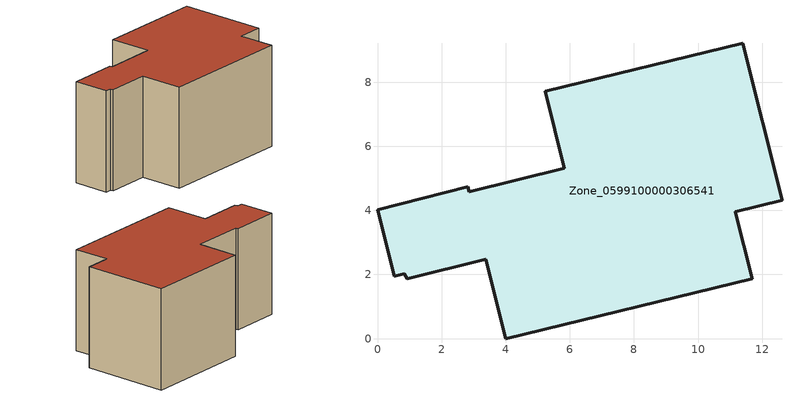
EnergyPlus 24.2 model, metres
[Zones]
Zone_0599100000306541
 floor ground (C_G): 0,4.02 2.82,4.73 2.86,4.58 5.82,5.32 5.23,7.71 11.39,9.21 12.62,4.31 11.16,3.95 11.69,1.86 4,0 3.38,2.48 0.93,1.87 0.83,2.03 0.52,1.95 z0
 wall outside (C_F): 11.69,1.86 11.16,3.95 12.62,4.31 11.39,9.21 5.23,7.71 5.82,5.32 2.86,4.58 2.82,4.73 0,4.02 0.52,1.95 0.83,2.03 0.93,1.87 3.38,2.48 4,0 11.69,1.86 z0:5.94
 roof outside (C_R): 0,4.02 0.52,1.95 0.83,2.03 0.93,1.87 3.38,2.48 4,0 11.69,1.86 11.16,3.95 12.62,4.31 11.39,9.21 5.23,7.71 5.82,5.32 2.86,4.58 2.82,4.73 z5.94
[BUILDING]
Pand.0599100000306541: North Axis=0; Terrain=City; Loads Convergence Tolerance Value=0.04; Temperature Convergence Tolerance Value=0.4; Solar Distribution=FullExterior; Maximum Number of Warmup Days=25; Minimum Number of Warmup Days=1
[Site:Location]
Rotterdam.The.Hague.AP_ZH_NLD Design_Conditions: Latitude=51.96; Longitude=4.45; Time Zone=1; Elevation=-4.5
[SITE:GROUNDTEMPERATURE:BUILDINGSURFACE]
18, 18, 18, 18, 18, 18, 18, 18, 18, 18, 18, 18
[MATERIAL] Thermal Absorptance=0.9; Solar Absorptance=0.7; Visible Absorptance=0.7
Name | Roughness | Thickness | Conductivity | Density | Specific Heat
G.TI.1965-1974 | MediumSmooth | 0.15 | 0.882353 | 540 | 1210
F.TI.1965-1974 | Rough | 0.3 | 0.697674 | 1920 | 840
R.TI.1965-1974 | MediumRough | 0.2 | 0.232558 | 1500 | 1000
[CONSTRUCTION]
C_G: G.TI.1965-1974
C_F: F.TI.1965-1974
C_R: R.TI.1965-1974
[ZONE]
Zone_0599100000306541: Type=1; Multiplier=1; Ceiling Height=Autocalculate; Volume=Autocalculate; Floor Area=autocalculate; Part of Total Floor Area=Yes
[ZONEINFILTRATION:DESIGNFLOWRATE]
Infil_Zone_0599100000306541: Zone or ZoneList or Space or SpaceList=Zone_0599100000306541; Schedule=AlwaysOn; Design Flow Rate Calculation Method=Flow/Area; Flow Rate per Floor Area=0.003; Constant Term Coefficient=1; Temperature Term Coefficient=0; Velocity Term Coefficient=0; Velocity Squared Term Coefficient=0
[HVACTEMPLATE:ZONE:IDEALLOADSAIRSYSTEM]
Zone_0599100000306541: Maximum Heating Supply Air Temperature=50; Minimum Cooling Supply Air Temperature=13; Maximum Heating Supply Air Humidity Ratio=0.0156; Minimum Cooling Supply Air Humidity Ratio=0.0077; Heating Limit=NoLimit; Cooling Limit=NoLimit; Dehumidification Control Type=ConstantSensibleHeatRatio; Cooling Sensible Heat Ratio=0.7; Dehumidification Setpoint=60; Humidification Control Type=None; Humidification Setpoint=30; Outdoor Air Method=None; Outdoor Air Flow Rate per Person=0.00944; Outdoor Air Flow Rate per Zone Floor Area=0; Outdoor Air Flow Rate per Zone=0; Demand Controlled Ventilation Type=None; Outdoor Air Economizer Type=NoEconomizer; Heat Recovery Type=None; Sensible Heat Recovery Effectiveness=0.7; Latent Heat Recovery Effectiveness=0.65
[ZONECONTROL:THERMOSTAT]
ThermostatControl_Zone_0599100000306541: Zone or ZoneList=Zone_0599100000306541; Control Type Schedule=DualSetpointControlType; Control 1=Thermostat_Zone_0599100000306541; Temperature Difference Between Cutout And Setpoint=0
[THERMOSTATSETPOINT:DUALSETPOINT]
Thermostat_Zone_0599100000306541: Heating Setpoint Temperature Schedule=HeatingSetpoint_Zone_0599100000306541; Cooling Setpoint Temperature Schedule=CoolingSetpoint_Zone_0599100000306541
[SCHEDULE:COMPACT]
HeatingSetpoint_Zone_0599100000306541: Through: 12/31, For: AllDays, Until: 24:00, 21
CoolingSetpoint_Zone_0599100000306541: Through: 12/31, For: AllDays, Until: 24:00, 24
DualSetpointControlType: Through: 12/31, For: AllDays, Until: 24:00, 4
AlwaysOn: Through: 12/31, For: AllDays, Until: 24:00, 1
